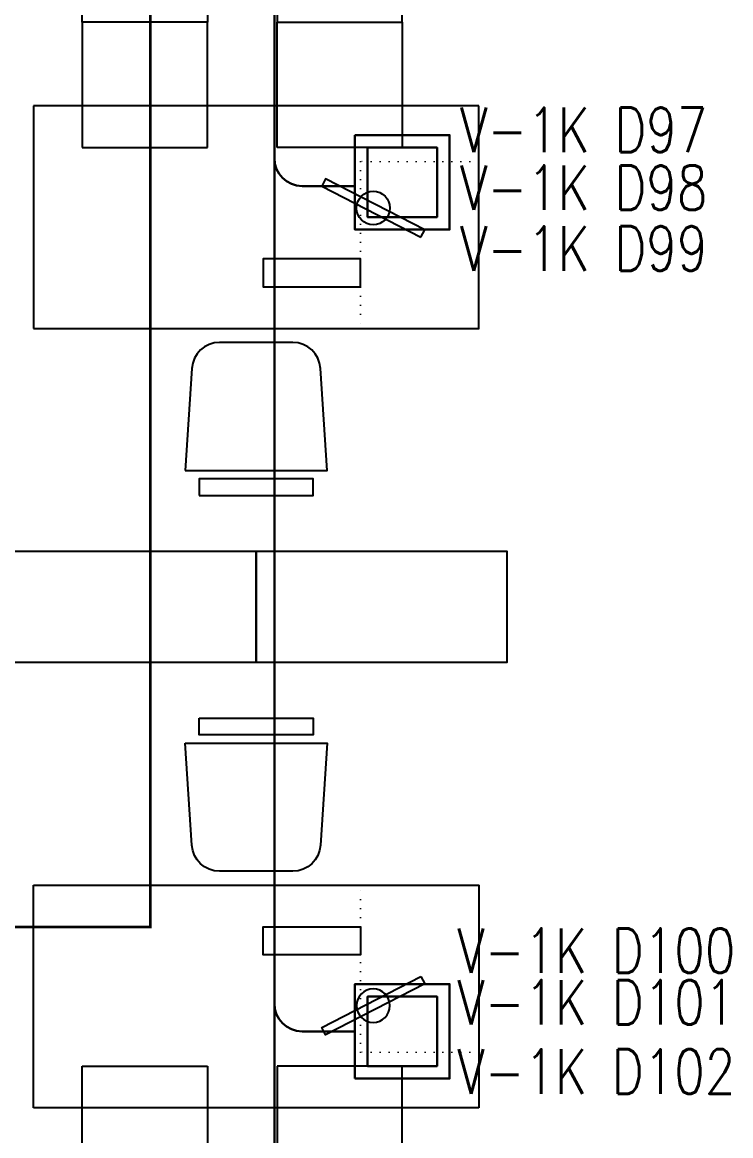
# Model space of a CAD drawing. Extents: x -1073 to 35213, y -1180 to 6950.
# Drawn here: x 2886.8 to 3141.3, y 1627.5 to 2027.5 of the extents above; entities that cross this region are included whole.
import ezdxf

# ---------------------------------------------------------------- set-up
doc = ezdxf.new("R2010")
doc.units = 0
doc.header["$LTSCALE"] = 25
doc.linetypes.add('DOT2', pattern=[0.125, 0, -0.125])
doc.linetypes.add('HIDDEN2', pattern=[4.7625, 3.175, -1.5875])
doc.layers.get('0').update_dxf_attribs({"color": 9, "lineweight": 9})
for name, color, linetype, lineweight in [('05', 9, 'Continuous', 9), ('21', 9, 'Continuous', 9), ('DATA SARI', 30, 'Continuous', 30), ('E-YAZI', 7, 'Continuous', 30)]:
    doc.layers.add(name, color=color, linetype=linetype, lineweight=lineweight)
doc.styles.add('E-YAZI', font='txttw.shx')

# ---------------------------------------------------------------- blocks, each defined once
blk = doc.blocks.new('160lıkcalismamasa-vw')
at = {"lineweight": -3, "ltscale": 0.5}
for p, q in [((2355.98, 2657.5), (2355.98, 2662.5)), ((2355.98, 2662.5), (2400.98, 2662.5)), ((2400.98, 2662.5), (2400.98, 2657.5)), ((2425.98, 2662.5), (2425.98, 2657.5)), ((2470.98, 2662.5), (2425.98, 2662.5)), ((2470.98, 2657.5), (2470.98, 2662.5)), ((2400.98, 2657.5), (2355.98, 2657.5)), ((2355.98, 2657.5), (2355.98, 2612.5)), ((2400.98, 2657.5), (2355.98, 2657.5)), ((2400.98, 2612.5), (2400.98, 2657.5)), ((2425.98, 2657.5), (2470.98, 2657.5)), ((2425.98, 2612.5), (2425.98, 2657.5)), ((2425.98, 2657.5), (2470.98, 2657.5)), ((2470.98, 2657.5), (2470.98, 2612.5)), ((2498.48, 2627.5), (2338.48, 2627.5)), ((2338.48, 2627.5), (2338.48, 2547.5)), ((2498.48, 2547.5), (2498.48, 2627.5)), ((2355.98, 2612.5), (2400.98, 2612.5)), ((2470.98, 2612.5), (2425.98, 2612.5)), ((2338.48, 2547.5), (2498.48, 2547.5))]:
    blk.add_line(p, q, dxfattribs=at)
for points in [[(2477.64, 2580.3), (2479.01, 2582.97), (2443.42, 2601.24), (2442.05, 2598.58)], [(2455.98, 2562.5), (2455.98, 2572.5), (2420.98, 2572.5), (2420.98, 2562.5)], [(2397.98, 2487.5), (2438.98, 2487.5), (2438.98, 2493.5), (2397.98, 2493.5)]]:
    blk.add_lwpolyline(points, close=True, dxfattribs=at)
blk.add_lwpolyline([(2392.98, 2496.5), (2443.98, 2496.5), (2441.59, 2533.15, 0.395265), (2431.61, 2542.5), (2405.34, 2542.5, 0.395265), (2395.37, 2533.15)], format="xyb", close=True, dxfattribs=at)
blk.add_circle((2460.53, 2590.77), 6, dxfattribs=at)
at = {"layer": '05', "linetype": 'DOT2'}
for p, q in [((2498.48, 2607.5), (2455.98, 2607.5)), ((2455.98, 2607.5), (2455.98, 2547.5)), ((2498.48, 2547.5), (2498.48, 2607.5)), ((2455.98, 2547.5), (2498.48, 2547.5))]:
    blk.add_line(p, q, dxfattribs=at)
blk = doc.blocks.new('m-çalışma dolap modül-90')
at = {"lineweight": -3, "ltscale": 0.5}
blk.add_lwpolyline([(-90, 0), (0, 0), (0, 40), (-90, 40)], close=True, dxfattribs=at)
blk = doc.blocks.new('E-DÖŞEME BUAT')
at = {"layer": 'E-YAZI', "color": 5}
for points in [[(-34, 34), (0, 34), (0, 0), (-34, 0)], [(-29.5, 29.5), (-4.5, 29.5), (-4.5, 4.5), (-29.5, 4.5)]]:
    blk.add_lwpolyline(points, close=True, dxfattribs=at)

msp = doc.modelspace()

# ---------------------------------------------------------------- linework, layer by layer
at = {"layer": '21', "linetype": 'HIDDEN2', "ltscale": 0.1, "const_width": 1}
msp.add_lwpolyline([(2932.84, 1702.5), (2713.84, 1702.5), (2713.84, 2152.5), (2932.84, 2152.5)], close=True, dxfattribs=at)
at = {"layer": 'DATA SARI'}
for p, q in [((2977.37, 2546.43), (2977.37, 1978.68)), ((2977.37, 2535.47), (2977.37, 1675)), ((3006.34, 1968.68), (2987.37, 1968.68)), ((2977.37, 1388.66), (2977.37, 1675)), ((3006.34, 1665), (2987.37, 1665))]:
    msp.add_line(p, q, dxfattribs=at)
for centre in [(2987.37, 1978.68), (2987.37, 1675)]:
    msp.add_arc(centre, 10, 180, 270, dxfattribs=at)

# ---------------------------------------------------------------- block references
at = {"layer": '05'}
msp.add_blockref('160lıkcalismamasa-vw', (552.36, -630), dxfattribs=at)
at = {"layer": '05', "xscale": -1, "rotation": 180}
for name, p in [('m-çalışma dolap modül-90', (2970.84, 1837.5)), ('m-çalışma dolap modül-90', (3060.84, 1837.5)), ('160lıkcalismamasa-vw', (552.36, 4265))]:
    msp.add_blockref(name, p, dxfattribs=at)
at = {"layer": 'E-YAZI', "color": 1}
msp.add_blockref('E-DÖŞEME BUAT', (3040.34, 1953), dxfattribs=at)
at = {"layer": 'E-YAZI', "color": 1, "xscale": -1, "rotation": 180}
msp.add_blockref('E-DÖŞEME BUAT', (3040.34, 1682), dxfattribs=at)

# ---------------------------------------------------------------- texts
at = {"layer": 'E-YAZI', "color": 6, "style": 'E-YAZI', "width": 0.8}
for s, p in [('V-1K D97', (3044.07, 1980.88)), ('V-1K D98', (3044.07, 1960.08)), ('V-1K D99', (3044.07, 1938.25)), ('V-1K D100', (3043.09, 1685.98)), ('V-1K D101', (3043.09, 1667.4)), ('V-1K D102', (3043.09, 1642.56))]:
    msp.add_text(s, height=16, dxfattribs=at).set_placement(p)

doc.saveas('drawing.dxf')
